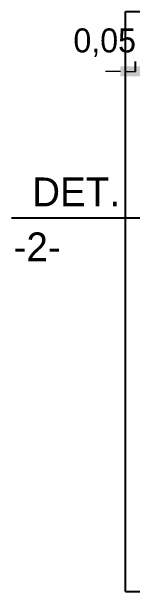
# Model space of a CAD drawing. Header units: millimetres. Extents: x 3006 to 6000, y 1661 to 3774.
# Drawn here: x 4131.255 to 4131.858, y 1937.157 to 1940.057 of the extents above; entities that cross this region are included whole.
import ezdxf

# ---------------------------------------------------------------- set-up
doc = ezdxf.new("R2010")
doc.units = ezdxf.units.MM
doc.header["$LTSCALE"] = 10
for name, color, linetype in [('ARQ-PIS', 11, 'Continuous'), ('ARQ-TXT-50', 2, 'Continuous'), ('Escrita', 34, 'Continuous')]:
    doc.layers.add(name, color=color, linetype=linetype)
doc.layers.add('COTAS', color=230, linetype='Continuous', lineweight=15)
doc.styles.add('Texto Wilian', font='himalaya.ttf')
doc.dimstyles.new('Cota 1-75 Exter WMJ', dxfattribs={"dimtxt": 0.12, "dimasz": 0.05, "dimexe": 0.05, "dimexo": 0.1, "dimgap": 0.002, "dimtad": 1, "dimzin": 1, "dimtxsty": 'Texto Wilian', "dimblk": 'BOXFILLED', "dimcen": 2.5, "dimclrd": 230, "dimclre": 230, "dimclrt": 104, "dimazin": 0, "dimtfac": 1, "dimtix": 1, "dimtmove": 0, "dimatfit": 3, "dimfxl": 0.3, "dimfxlon": 1, "dimlwd": 20, "dimarcsym": 1})

# ---------------------------------------------------------------- blocks, each defined once
blk = doc.blocks.new('_BoxFilled')
at = {"color": 0, "linetype": 'ByBlock', "lineweight": -2}
blk.add_line((-0.5, 0), (-1, 0), dxfattribs=at)
at = {"color": 0, "linetype": 'ByBlock'}
blk.add_solid([(-0.5, 0.5), (0.5, 0.5), (-0.5, -0.5), (0.5, -0.5)], dxfattribs=at)
blk = doc.blocks.new('*D651')
at = {"layer": 'COTAS', "color": 230, "lineweight": -2, "transparency": 16777216}
for p, q in [((4131.8226, 1939.7571), (4131.8226, 1939.8071)), ((4131.8726, 1939.7571), (4131.8726, 1939.8071))]:
    blk.add_line(p, q, dxfattribs=at)
at = {"layer": 'COTAS', "color": 230, "linetype": 'Continuous', "lineweight": 20, "transparency": 16777216}
for p, q in [((4131.7726, 1939.7571), (4131.7226, 1939.7571)), ((4131.8226, 1939.7571), (4131.8726, 1939.7571)), ((4131.9226, 1939.7571), (4131.9726, 1939.7571))]:
    blk.add_line(p, q, dxfattribs=at)
at = {"layer": 'Defpoints', "color": 0, "transparency": 16777216}
for p in [(4131.8226, 1939.7571), (4131.8726, 1939.7571), (4131.8726, 1939.7571)]:
    blk.add_point(p, dxfattribs=at)
at = {"layer": 'COTAS', "color": 230, "lineweight": 20, "transparency": 16777216, "xscale": 0.05, "yscale": 0.05, "zscale": 0.05}
blk.add_blockref('_BoxFilled', (4131.8226, 1939.7571), dxfattribs=at)
at = {"layer": 'COTAS', "color": 230, "lineweight": 20, "transparency": 16777216, "xscale": 0.05, "yscale": 0.05, "zscale": 0.05, "rotation": 180}
blk.add_blockref('_BoxFilled', (4131.8726, 1939.7571), dxfattribs=at)
at = {"layer": 'COTAS', "color": 104, "transparency": 16777216, "insert": (4131.7194, 1939.9013), "char_height": 0.12, "attachment_point": 5, "style": 'Texto Wilian'}
blk.add_mtext('0,05', dxfattribs=at)

msp = doc.modelspace()

# ---------------------------------------------------------------- linework, layer by layer
at = {"layer": 'ARQ-PIS', "color": 213}
for p, q in [((4131.8226, 1940.0566), (4133.8109, 1940.0566)), ((4131.8226, 1937.1566), (4131.8226, 1940.0566)), ((4131.8226, 1937.1566), (4133.8109, 1937.1566))]:
    msp.add_line(p, q, dxfattribs=at)
at = {"layer": 'ARQ-TXT-50', "color": 6}
msp.add_line((4132.1187, 1939.0242), (4131.255, 1939.0242), dxfattribs=at)

# ---------------------------------------------------------------- texts
at = {"layer": 'Escrita', "style": 'Texto Wilian'}
for s, p in [('DET.', (4131.3575, 1939.0828)), ('-2-', (4131.2647, 1938.8078))]:
    msp.add_text(s, height=0.144, dxfattribs=at).set_placement(p)

# ---------------------------------------------------------------- dimensions: what is measured, and where the dimension line sits
at = {"layer": 'COTAS'}
dim = msp.add_linear_dim(base=(4131.8726, 1939.7571), p1=(4131.8226, 1939.7571), p2=(4131.8726, 1939.7571), dimstyle='Cota 1-75 Exter WMJ', override={"dimtmove": 1}, dxfattribs=at)
dim.commit()
dim.dimension.update_dxf_attribs({"geometry": '*D651', "text_midpoint": (4131.7194, 1939.8246), "dimtype": 160})

doc.saveas('drawing.dxf')
